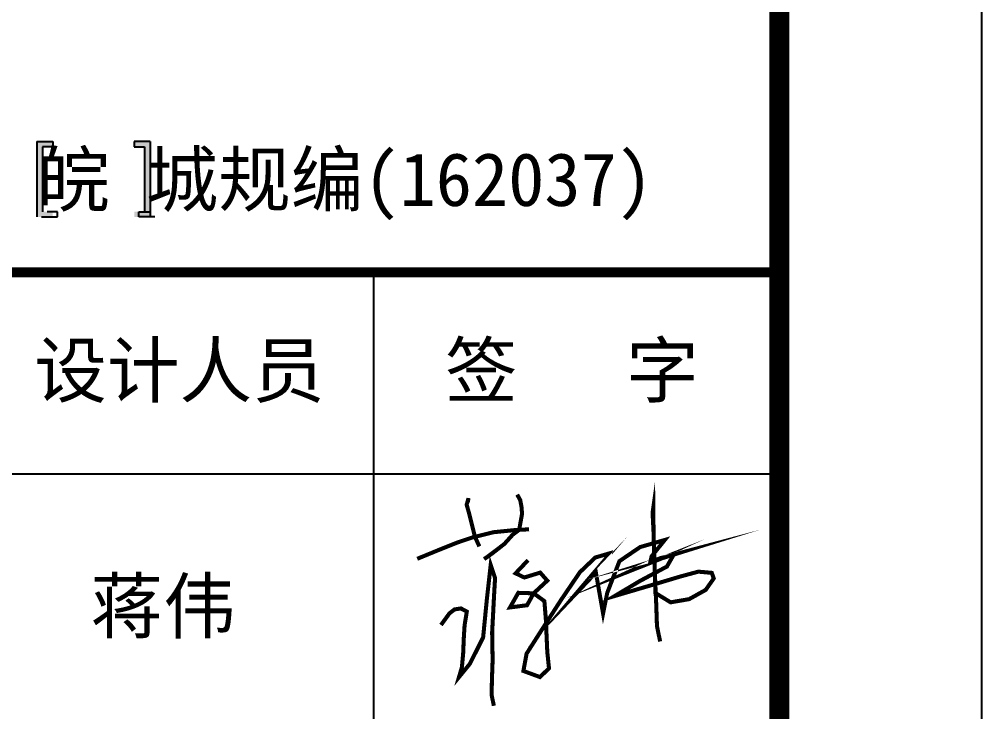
# Model space of a CAD drawing. Extents: x 1680110 to 2699828, y 269661 to 891349.
# Drawn here: x 2416062 to 2420818, y 760343 to 763766 of the extents above; entities that cross this region are included whole.
import ezdxf

# ---------------------------------------------------------------- set-up
doc = ezdxf.new("R2010")
doc.units = 0
doc.header["$LTSCALE"] = 1000
doc.header["$MEASUREMENT"] = 0
doc.layers.add('PUB_TITLE', color=4, linetype='Continuous')
doc.layers.add('图框', color=4, linetype='Continuous')
doc.styles.add('STYLE-黑体', font='simhei.ttf')
doc.styles.add('黑体', font='simhei.ttf')

# ---------------------------------------------------------------- blocks, each defined once
blk = doc.blocks.new('A$C31D40216')
at = {"layer": '图框'}
for points in [[(3592.5, 47804), (3669.5, 47804), (3669.5, 47842.4), (3634, 47842.4), (3551.1, 47842.4), (3551.1, 47283.8), (3634, 47283.8), (3669.5, 47283.8), (3669.5, 47322.2), (3592.5, 47322.2)], [(4350.1, 47322.2), (4273.1, 47322.2), (4273.1, 47283.8), (4308.6, 47283.8), (4391.5, 47283.8), (4391.5, 47842.4), (4308.6, 47842.4), (4273.1, 47842.4), (4273.1, 47804), (4350.1, 47804)]]:
    blk.add_hatch(color=4, dxfattribs=at).paths.add_polyline_path(points)
at = {"const_width": 30}
for points in [[(7192, 44738.8), (7099.9, 44641.4), (7164.9, 44610.7), (7282.4, 44646.8), (7282.4, 44646.8), (7334.7, 44587.2), (7233.6, 44493.3), (7184.8, 44404.9), (7058.4, 44388.6), (7119.8, 44496.9), (7233.6, 44493.3), (7313.1, 44435.6), (7323.9, 44303.8), (7334.7, 44060.1), (7347.4, 43937.3), (7280.5, 43872.3), (7157.7, 43917.5), (7181.2, 44045.6), (7282.4, 44204.5), (7435.9, 44442.8), (7576.8, 44650.4), (7690.6, 44758.7), (7800.8, 44791.2), (7799.6, 44786.7), (7558, 44502.5), (7558, 44502.5), (7695, 44646.9), (7695, 44646.9), (7748.4, 44343.5), (7779.1, 44496.9), (7869.4, 44731.6), (8023, 44836.3), (8205.4, 44888.7), (8107.9, 44767.7), (8098.9, 44726.2), (8176.5, 44755.1), (8272.3, 44780.4), (8098.9, 44726.2), (7985, 44673.9), (7985, 44673.9), (8185.6, 44753.3), (8272.3, 44780.4), (8221.7, 44691.9), (8019.4, 44583.6), (7835.1, 44473.5), (7835.1, 44473.5), (8158.5, 44569.1), (8321, 44617.9), (8454.7, 44654), (8554.1, 44645), (8568.5, 44603.4), (8508.9, 44518.6), (8386.1, 44450), (8248.8, 44426.5), (8136.8, 44495.1), (8122.4, 44946.7), (8115.2, 45091.1), (8120.6, 45129), (8122.4, 44946.7), (8127.3, 44791.8), (8132, 44643.9), (8142.3, 44410.5), (8147.7, 44249.8), (8171.2, 44136.1)], [(7111.5, 45225.3), (7134.2, 45184.5), (7143.3, 45136.9), (7147.8, 45083.6), (7126.4, 44964), (7077.5, 44927.2), (7017.4, 44860.3), (6927.8, 44790.1), (6866.5, 44747), (6897.2, 44768.5), (6972.6, 44825.2), (7017.4, 44860.3), (7077.5, 44927.2), (7126.4, 44964)], [(6763.2, 45183.2), (6747.3, 45185.5), (6737.1, 45150.4), (6753, 45093.7), (6776.8, 44999.6), (6798.8, 44911.9), (6831.2, 44840.9), (6815, 44876.4)], [(6370.7, 44749.1), (6530.6, 44814.9), (6666.7, 44869.3), (6773.4, 44905.5), (6935.5, 44946.3), (7093.2, 44962.2), (7199.8, 44967.9), (7117.4, 44963.5), (7093.2, 44962.2)], [(6546.7, 44258.4), (6609.9, 44345.1), (6647.8, 44374), (6694.8, 44381.2), (6738.2, 44357.7), (6721.9, 44256.6), (6716.5, 44173.6), (6711.1, 44047.2), (6702, 43946.1), (6680.3, 43872.1), (6761.6, 43971.4), (6859.2, 44166.4), (6886.3, 44444.4), (6915.2, 44704.3), (6915.2, 44704.3), (6915.2, 44704.3), (6947.7, 44606.8), (6940.5, 44482.3), (6926, 44204.3), (6929.6, 43998.5), (6924.2, 43848.6), (6922.4, 43738.5), (6938.7, 43659.1), (6922.4, 43738.5)]]:
    blk.add_lwpolyline(points, dxfattribs=at)
at = {"layer": '图框', "color": 4}
for p, q in [((3551.1, 47842.4), (3634, 47842.4)), ((3551.1, 47842.4), (3551.1, 47283.8)), ((3669.5, 47804), (3592.5, 47804)), ((3592.5, 47804), (3592.5, 47322.2)), ((3634, 47842.4), (3669.5, 47842.4)), ((3669.5, 47842.4), (3669.5, 47804)), ((4308.6, 47842.4), (4273.1, 47842.4)), ((4273.1, 47842.4), (4273.1, 47804)), ((4273.1, 47804), (4350.1, 47804)), ((4391.5, 47842.4), (4308.6, 47842.4)), ((4350.1, 47804), (4350.1, 47322.2)), ((4391.5, 47842.4), (4391.5, 47283.8)), ((3703.9, 47322.2), (3627, 47322.2)), ((3703.9, 47283.8), (3703.9, 47322.2)), ((4307.6, 47283.8), (4307.6, 47322.2)), ((4307.6, 47322.2), (4384.5, 47322.2)), ((3585.6, 47283.8), (3668.4, 47283.8)), ((3668.4, 47283.8), (3703.9, 47283.8)), ((4343.1, 47283.8), (4307.6, 47283.8)), ((4425.9, 47283.8), (4343.1, 47283.8))]:
    blk.add_line(p, q, dxfattribs=at)
at = {"layer": '图框', "color": 0}
blk.add_line((73.9, 45378.8), (9087.8, 45378.8), dxfattribs=at)
blk.add_line((73.9, 45378.8), (9087.8, 45378.8), dxfattribs=at)
at = {"layer": '图框', "color": 0, "const_width": 75}
blk.add_lwpolyline([(73.9, 46872.8), (9087.8, 46872.8), (9087.8, 31634), (73.9, 31634)], close=True, dxfattribs=at)
at = {"layer": '图框', "color": 0}
for points in [[(6049.9, 45378.8), (6049.9, 46872.8)], [(6049.9, 36713.6), (6049.9, 45378.8)]]:
    blk.add_lwpolyline(points, dxfattribs=at)
at = {"layer": '图框', "color": 4, "style": '黑体'}
blk.add_text('证书编号：皖 城规编(162037)', height=394.416, dxfattribs=at).set_placement((861.4, 47365.5))
at = {"layer": '图框', "color": 0, "style": 'STYLE-黑体'}
for s, p in [('设计人员', (3532.6, 45950.1)), ('签   字', (6576.3, 45950.1))]:
    blk.add_text(s, height=394.42, dxfattribs=at).set_placement(p)
at = {"layer": '图框', "color": 1, "style": 'STYLE-黑体'}
blk.add_text('蒋伟', height=394.42, dxfattribs=at).set_placement((3949.3, 44201.2))

msp = doc.modelspace()

# ---------------------------------------------------------------- linework, layer by layer
at = {"layer": 'PUB_TITLE'}
msp.add_lwpolyline([(2361418.2, 730265.8), (2420818.2, 730265.8), (2420818.2, 772265.8), (2361418.2, 772265.8)], close=True, dxfattribs=at)
at = {"layer": 'PUB_TITLE', "const_width": 100}
msp.add_lwpolyline([(2363918.2, 731265.8), (2419818.2, 731265.8), (2419818.2, 771265.8), (2363918.2, 771265.8)], close=True, dxfattribs=at)

# ---------------------------------------------------------------- block references
at = {"xscale": 0.6666666666666666, "yscale": 0.6666666666666666, "zscale": 0.6666666666666666}
msp.add_blockref('A$C31D40216', (2413781.5, 731265.8), dxfattribs=at)

doc.saveas('drawing.dxf')
